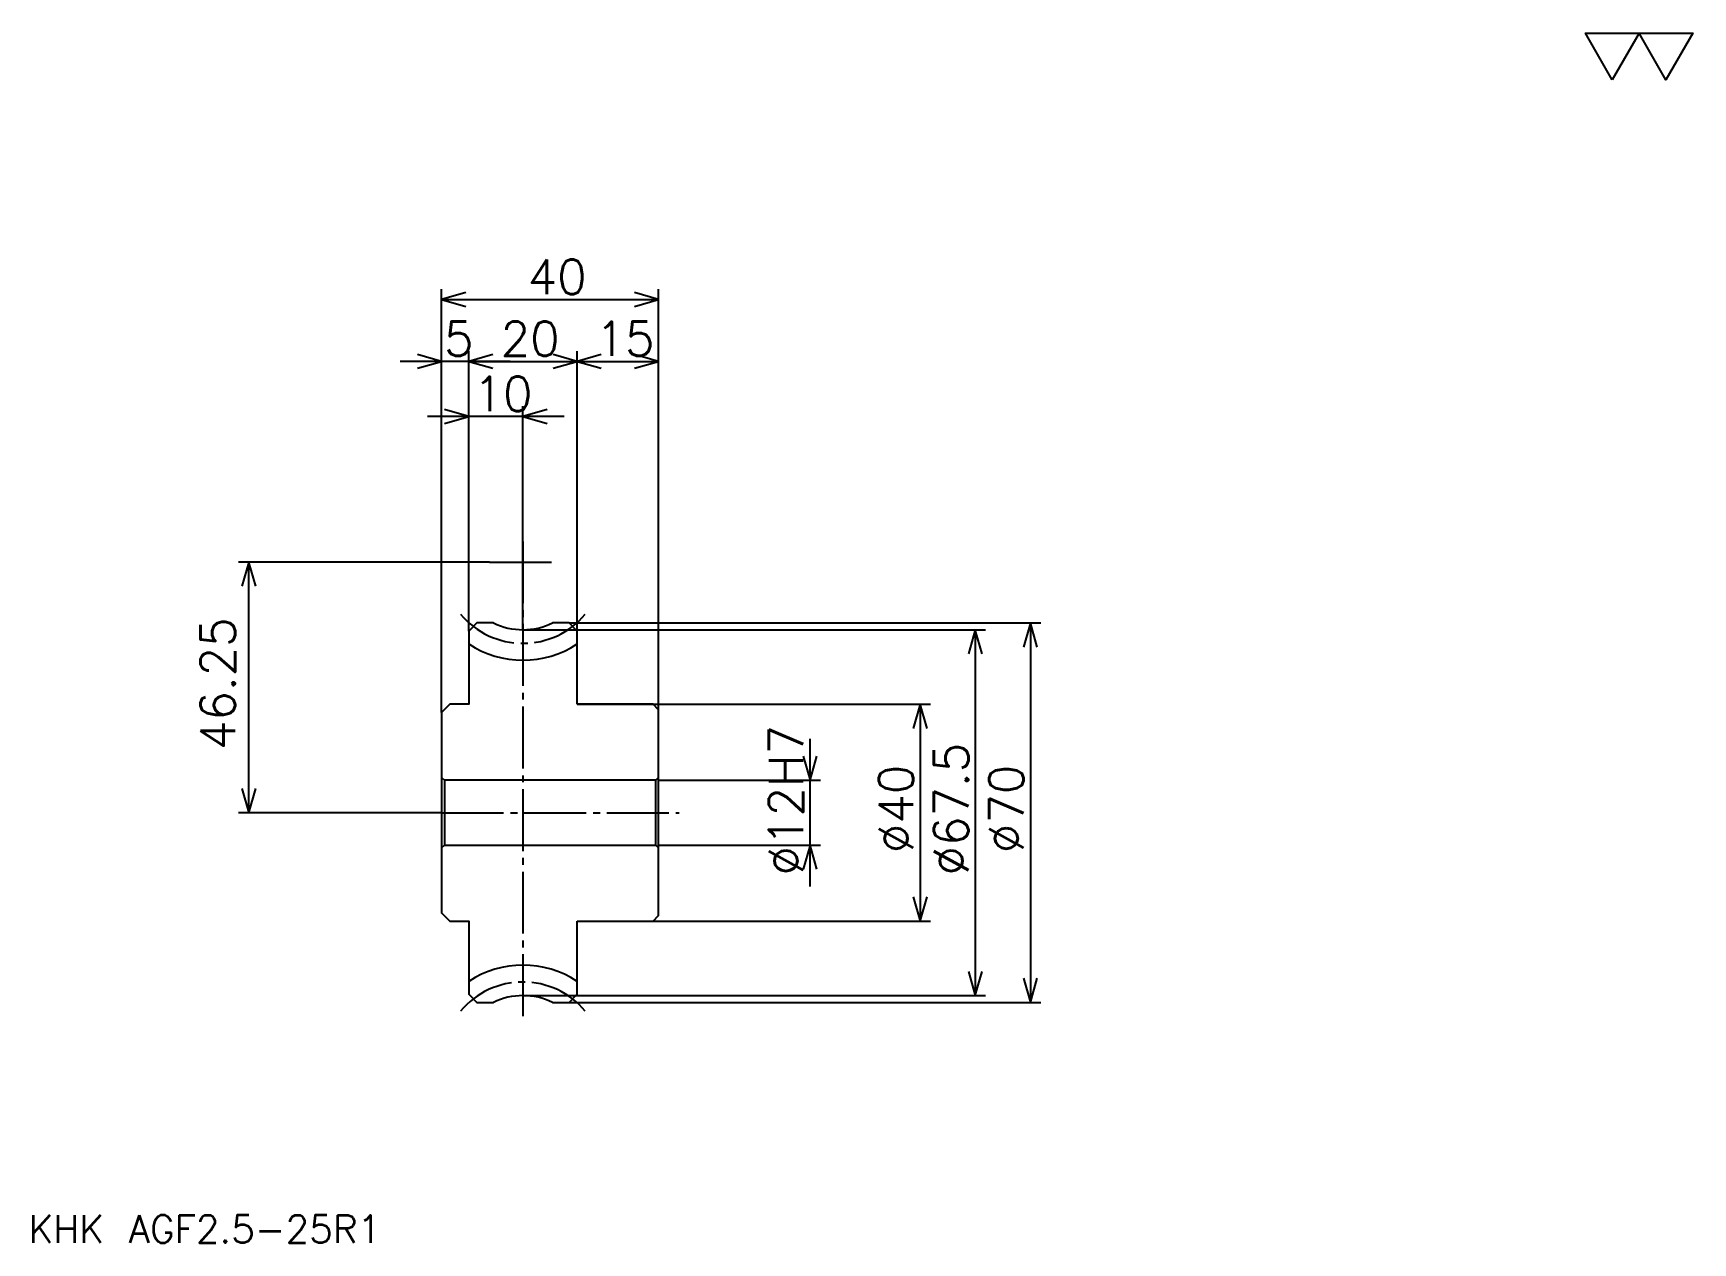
# Model space of a CAD drawing. Extents: x 14 to 320, y 14 to 237.
import ezdxf

# ---------------------------------------------------------------- set-up
doc = ezdxf.new("R2010")
doc.units = 0
doc.linetypes.add('DASHDOT', pattern=[15.238094, 11.428571, -1.269841, 1.269841, -1.269841])
doc.layers.get('0').update_dxf_attribs({"linetype": 'CONTINUOUS'})
doc.layers.add('DASHDOT', color=6, linetype='DASHDOT')
doc.styles.add('KANJI', font='TXT', dxfattribs={"bigfont": 'BIGFONT'})

msp = doc.modelspace()

# ---------------------------------------------------------------- linework, layer by layer
at = {"color": 5}
for p, q in [((88.888893, 128.333328), (88.888893, 189.920624)), ((128.888885, 113.333328), (128.888885, 189.920624)), ((88.888893, 188.015869), (128.888885, 188.015869)), ((93.888893, 128.333328), (93.888893, 178.492065)), ((113.888893, 128.333328), (113.888893, 178.492065)), ((101.507942, 176.587296), (81.269844, 176.587296)), ((93.888893, 176.587296), (113.888893, 176.587296)), ((113.888893, 176.587296), (128.888885, 176.587296)), ((103.888893, 127.083328), (103.888893, 168.333328)), ((111.507942, 166.428558), (86.269844, 166.428558)), ((97.698418, 139.583328), (51.428574, 139.583328)), ((53.333336, 93.333328), (53.333336, 139.583328)), ((88.888893, 111.833328), (88.888893, 128.333328)), ((93.888893, 126.833328), (93.888893, 128.333328)), ((103.888893, 127.083328), (128.888885, 127.083328)), ((112.388893, 128.333328), (128.888885, 128.333328)), ((113.888893, 126.833328), (113.888893, 128.333328)), ((128.888885, 128.333328), (199.365082, 128.333328)), ((128.888885, 112.333328), (128.888885, 128.333328)), ((128.888885, 127.083328), (189.20636, 127.083328)), ((187.30159, 127.083328), (187.30159, 59.583328)), ((197.460327, 128.333328), (197.460327, 58.333328)), ((113.888893, 113.333328), (128.888885, 113.333328)), ((128.888885, 113.333328), (179.047623, 113.333328)), ((177.142853, 113.333328), (177.142853, 73.333328)), ((156.825409, 79.714279), (156.825409, 106.952377)), ((128.888885, 99.333328), (158.730164, 99.333328)), ((88.888893, 93.333328), (51.428574, 93.333328)), ((128.888885, 87.333328), (158.730164, 87.333328)), ((113.888893, 73.333328), (128.888885, 73.333328)), ((128.888885, 73.333328), (179.047623, 73.333328)), ((103.888893, 59.583328), (128.888885, 59.583328)), ((112.388893, 58.333328), (128.888885, 58.333328)), ((128.888885, 59.583328), (189.20636, 59.583328)), ((128.888885, 58.333328), (199.365082, 58.333328))]:
    msp.add_line(p, q, dxfattribs=at)
at = {"color": 4}
for p, q in [((128.888885, 99.833328), (128.388885, 99.333328)), ((88.888893, 86.833328), (89.388893, 87.333328)), ((128.888885, 86.833328), (128.388885, 87.333328))]:
    msp.add_line(p, q, dxfattribs=at)
at = {"color": 7}
msp.add_lwpolyline([(304.761902, 228.571426), (299.809509, 237.155548), (319.619049, 237.155548), (314.666656, 228.571426), (309.714294, 237.155548), (304.761902, 228.571426)], dxfattribs=at)
at = {"color": 5}
for points in [[(93.333336, 189.285706), (88.888893, 188.015869), (93.333336, 186.746033)], [(124.44445, 186.746033), (128.888885, 188.015869), (124.44445, 189.285706)], [(84.44445, 175.317444), (88.888893, 176.587296), (84.44445, 177.857147)], [(98.333336, 177.857147), (93.888893, 176.587296), (98.333336, 175.317444)], [(98.333336, 177.857147), (93.888893, 176.587296), (98.333336, 175.317444)], [(109.44445, 175.317444), (113.888893, 176.587296), (109.44445, 177.857147)], [(118.333336, 177.857147), (113.888893, 176.587296), (118.333336, 175.317444)], [(124.44445, 175.317444), (128.888885, 176.587296), (124.44445, 177.857147)], [(89.44445, 165.158722), (93.888893, 166.428558), (89.44445, 167.69841)], [(108.333336, 167.69841), (103.888893, 166.428558), (108.333336, 165.158722)], [(54.603176, 135.138885), (53.333336, 139.583328), (52.063496, 135.138885)], [(188.571442, 122.638885), (187.30159, 127.083328), (186.031738, 122.638885)], [(198.730164, 123.888885), (197.460327, 128.333328), (196.190475, 123.888885)], [(178.412704, 108.888885), (177.142853, 113.333328), (175.873016, 108.888885)], [(155.555557, 103.777771), (156.825409, 99.333328), (158.095245, 103.777771)], [(52.063496, 97.777771), (53.333336, 93.333328), (54.603176, 97.777771)], [(158.095245, 82.888885), (156.825409, 87.333328), (155.555557, 82.888885)], [(175.873016, 77.777771), (177.142853, 73.333328), (178.412704, 77.777771)], [(186.031738, 64.027771), (187.30159, 59.583328), (188.571442, 64.027771)], [(196.190475, 62.777771), (197.460327, 58.333328), (198.730164, 62.777771)]]:
    msp.add_lwpolyline(points, dxfattribs=at)
at = {"color": 4}
for points in [[(98.440269, 128.333328), (95.388893, 128.333328), (93.888893, 126.833328), (93.888893, 113.333328), (90.388893, 113.333328), (88.888893, 111.833328), (88.888893, 86.833328)], [(113.888893, 113.333328), (113.888893, 126.833328), (112.388893, 128.333328), (109.337517, 128.333328)], [(113.888893, 73.333328), (127.888893, 73.333328), (128.888885, 74.333328), (128.888885, 112.333328), (127.888893, 113.333328), (113.888893, 113.333328)], [(88.888893, 99.833328), (89.388893, 99.333328), (89.388893, 87.333328), (128.388885, 87.333328), (128.388885, 99.333328), (89.388893, 99.333328)], [(88.888893, 86.833328), (88.888893, 74.833328), (90.388893, 73.333328), (93.888893, 73.333328), (93.888893, 59.833328), (95.388893, 58.333328), (98.440269, 58.333328)], [(109.337517, 58.333328), (112.388893, 58.333328), (113.888893, 59.833328), (113.888893, 73.333328)]]:
    msp.add_lwpolyline(points, dxfattribs=at)
for centre, radius, start, end in [((103.888893, 139.583328), 12.5, 244.15806731, 295.84193269), ((103.888893, 139.583328), 18.125, 236.51462344, 303.48537656), ((103.888893, 47.083328), 18.125, 56.51462344, 123.48537656), ((103.888893, 47.083328), 12.5, 64.15806731, 115.84193269)]:
    msp.add_arc(centre, radius, start, end, dxfattribs=at)
at = {"layer": 'DASHDOT', "color": 7}
for p, q in [((103.888893, 143.392853), (103.888893, 54.523804)), ((97.698418, 139.583328), (110.079369, 139.583328)), ((88.888893, 93.333328), (132.698425, 93.333328))]:
    msp.add_line(p, q, dxfattribs=at)
for centre, start, end in [((103.888893, 139.583328), 220.00000449, 319.99999951), ((103.888893, 47.083328), 40.00000049, 139.99999551)]:
    msp.add_arc(centre, 15, start, end, dxfattribs=at)

# ---------------------------------------------------------------- texts
at = {"color": 7, "style": 'KANJI'}
for s, height, p in [('40', 6.349206, (104.761909, 189.031738)), ('5', 6.349206, (89.325401, 177.60318)), ('20', 6.349206, (99.761909, 177.60318)), ('15', 6.349206, (117.261909, 177.60318)), ('10', 6.349206, (94.761909, 167.444443)), ('KHK AGF2.5-25R1', 5.079365, (12.698413, 13.968254))]:
    msp.add_text(s, height=height, dxfattribs=at).set_placement(p)
for s, p in [('46.25', (50.793652, 104.871025)), ('%%c12H7', (155.555557, 81.746025)), ('%%c67.5', (186.031738, 81.746025)), ('%%c40', (175.873016, 85.873009)), ('%%c70', (196.190475, 85.873016))]:
    msp.add_text(s, height=6.349206, rotation=90, dxfattribs=at).set_placement(p)

doc.saveas('drawing.dxf')
